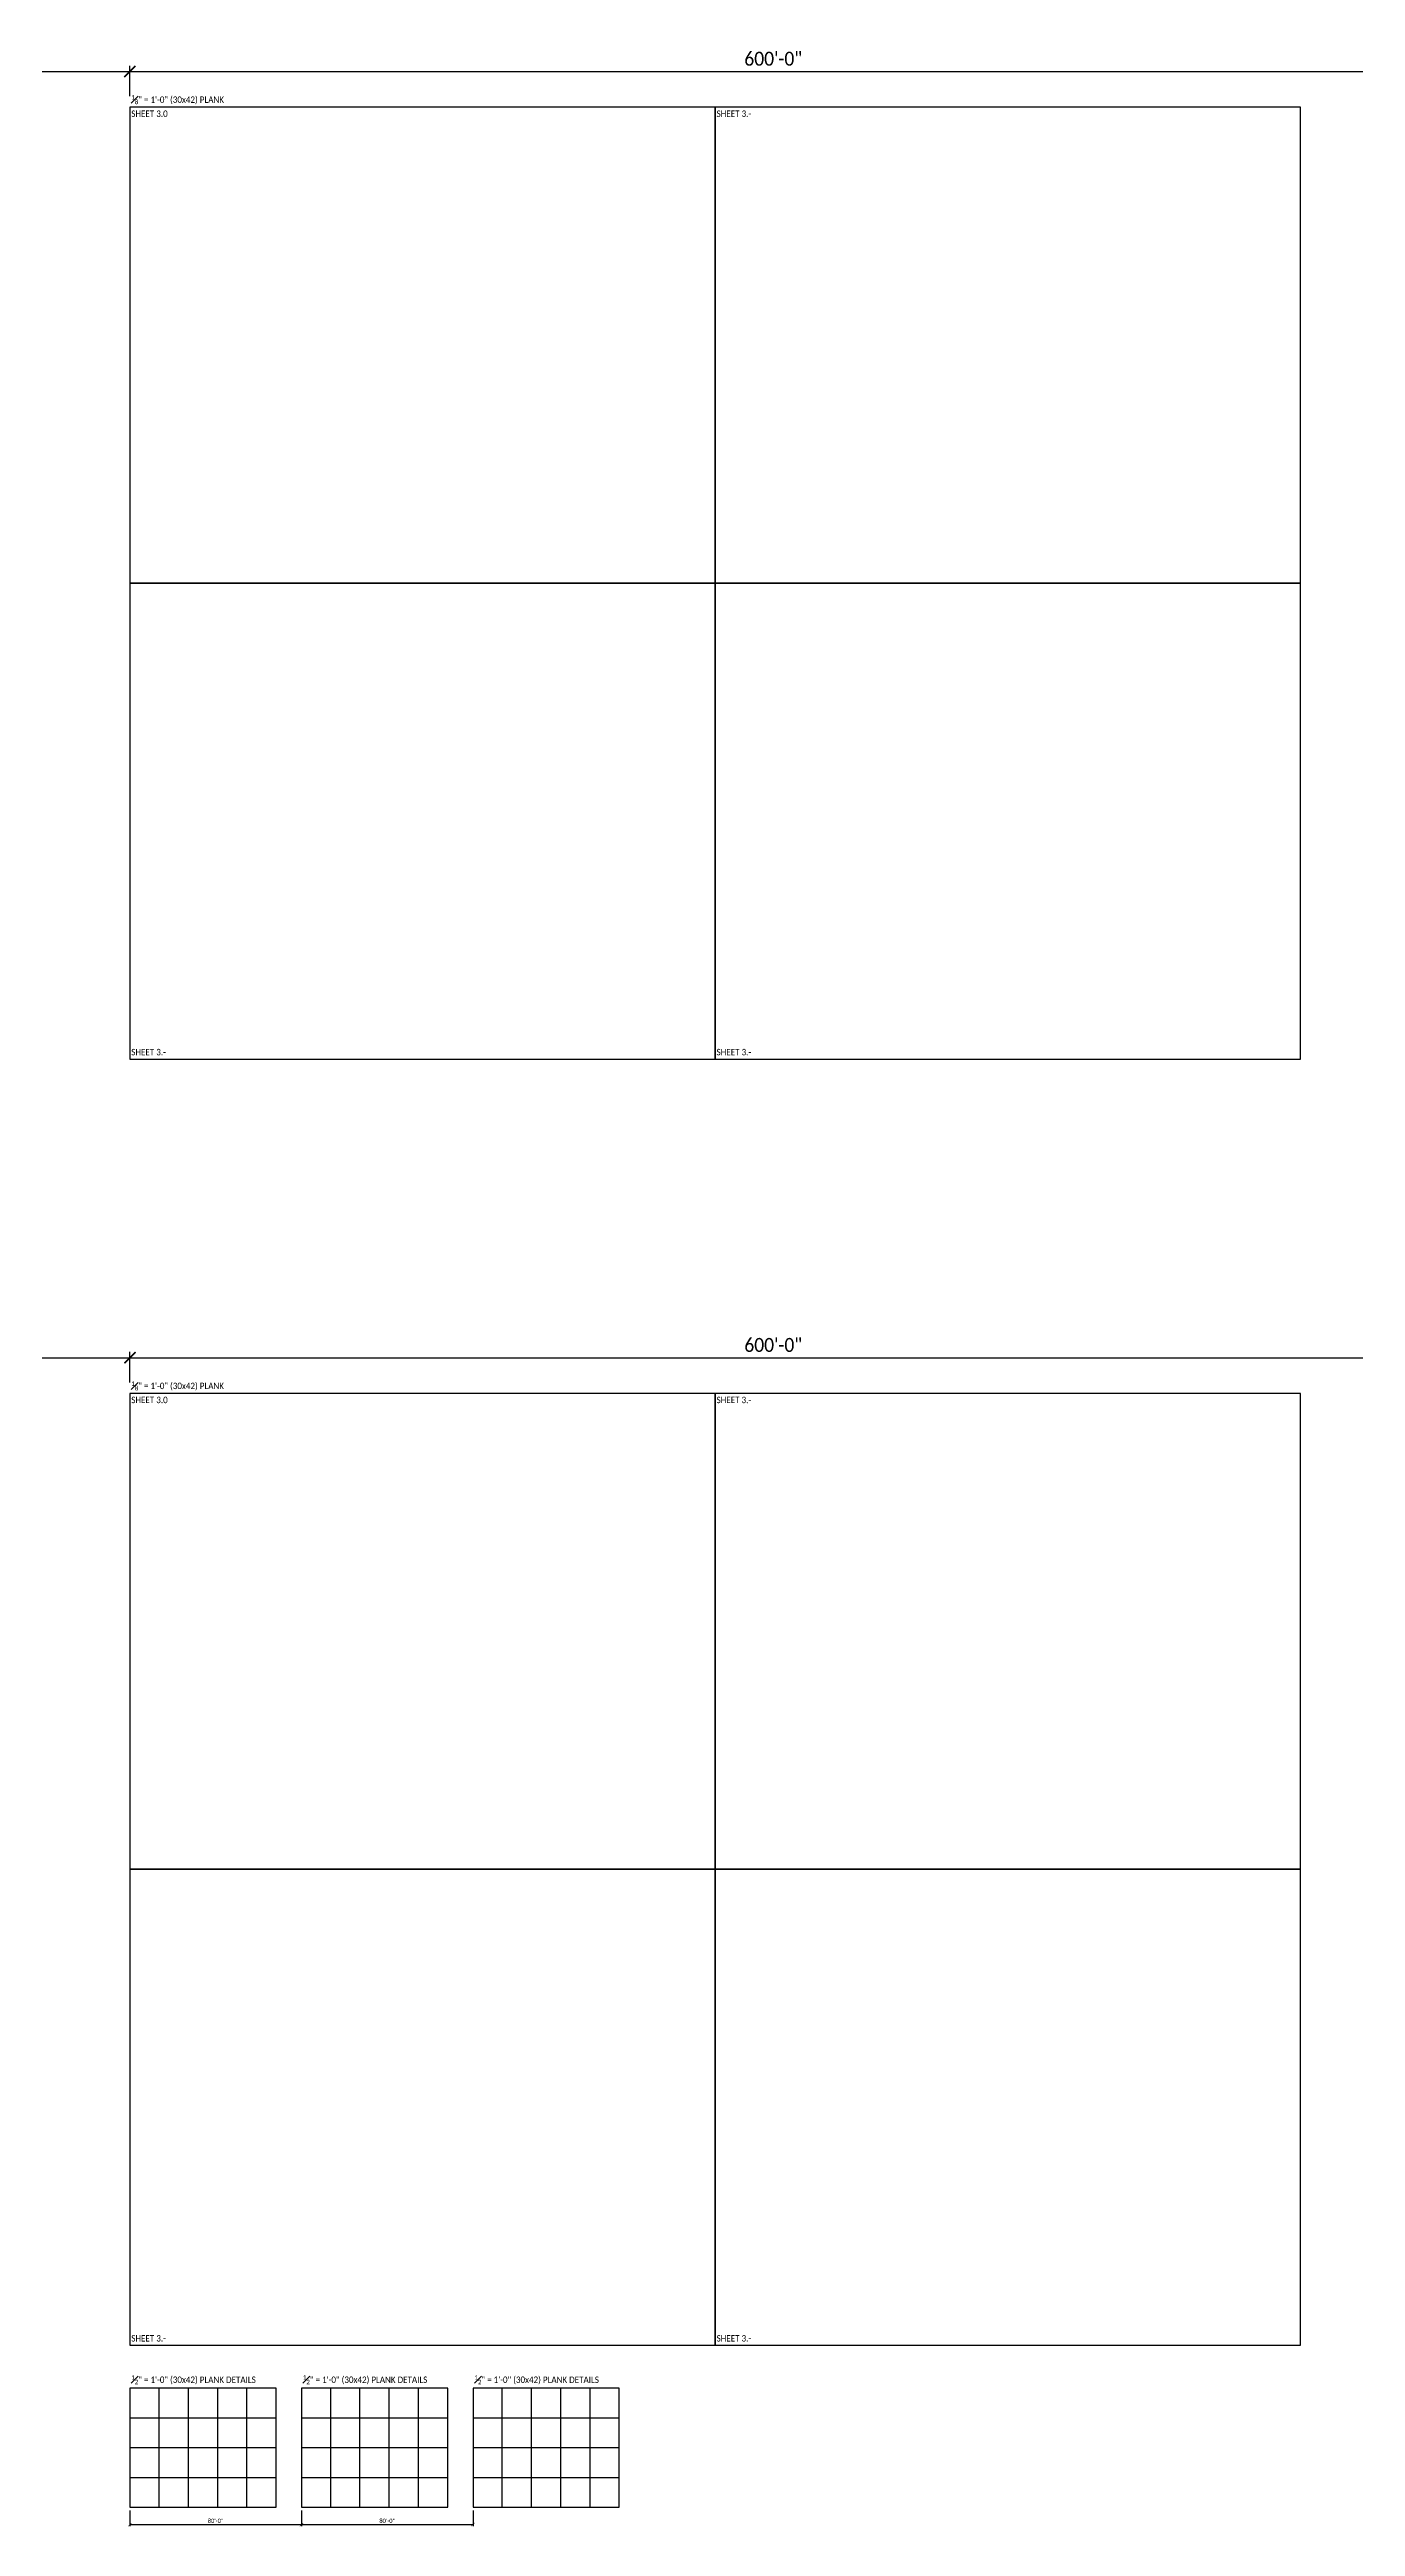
# Model space of a CAD drawing. Header units: inches. Extents: x -4800 to 29350, y 0 to 14051.
# Drawn here: x 7951 to 15258, y 186 to 14051 of the extents above; entities that cross this region are included whole.
import ezdxf

# ---------------------------------------------------------------- set-up
doc = ezdxf.new("R2010")
doc.units = ezdxf.units.IN
doc.header["$LTSCALE"] = 0.5
doc.header["$MEASUREMENT"] = 0
doc.layers.add('SHT - NO PLOT LINE 4', color=190, linetype='Continuous', plot=False)
doc.layers.get('0').freeze()
doc.styles.add('CMC-NARROW', font='calibril.ttf', dxfattribs={"width": 0.9})
doc.dimstyles.new('CMC-NARROW', dxfattribs={"dimscale": 96, "dimtxt": 0.078125, "dimasz": 0.0625, "dimexe": 0.03125, "dimexo": 0.0625, "dimgap": 0.03125, "dimtad": 1, "dimdec": 4, "dimzin": 3, "dimdsep": 46, "dimlunit": 4, "dimtxsty": 'CMC-NARROW', "dimblk": 'ARCHTICK', "dimcen": 0, "dimclrd": 256, "dimclre": 256, "dimclrt": 256, "dimazin": 1, "dimtfac": 0.75, "dimtdec": 4, "dimtofl": 0, "dimtmove": 1, "dimatfit": 0, "dimfxl": 1, "dimtfillclr": 256, "dimfrac": 1, "dimtzin": 0, "dimlwd": -1, "dimlwe": -1, "dimarcsym": 0})

# ---------------------------------------------------------------- blocks, each defined once
blk = doc.blocks.new('_ArchTick')
at = {"color": 0, "linetype": 'ByBlock', "const_width": 0.15}
blk.add_lwpolyline([(-0.5, -0.5), (0.5, 0.5)], dxfattribs=at)
blk = doc.blocks.new('*D49')
at = {"layer": 'Defpoints', "color": 0, "transparency": 16777216}
for p in [(8400, 6728), (1200, 6528), (8400, 6528)]:
    blk.add_point(p, dxfattribs=at)
at = {"layer": 'SHT - NO PLOT LINE 4', "transparency": 16777216}
for p, q in [((1200, 6590), (1200, 6760)), ((1200, 6728), (8400, 6728)), ((8400, 6590), (8400, 6760))]:
    blk.add_line(p, q, dxfattribs=at)
at = {"layer": 'SHT - NO PLOT LINE 4', "transparency": 16777216, "xscale": 62.5, "yscale": 62.5, "zscale": 62.5, "rotation": 180}
blk.add_blockref('_ArchTick', (1200, 6728), dxfattribs=at)
at = {"layer": 'SHT - NO PLOT LINE 4', "transparency": 16777216, "xscale": 62.5, "yscale": 62.5, "zscale": 62.5}
blk.add_blockref('_ArchTick', (8400, 6728), dxfattribs=at)
at = {"layer": 'SHT - NO PLOT LINE 4', "transparency": 16777216, "insert": (4800, 6799), "char_height": 78.1, "attachment_point": 5, "style": 'CMC-NARROW'}
blk.add_mtext('600\'-0"', dxfattribs=at)
blk = doc.blocks.new('*D50')
at = {"layer": 'Defpoints', "color": 0, "transparency": 16777216}
for p in [(15600, 6728), (8400, 6528), (15600, 6528)]:
    blk.add_point(p, dxfattribs=at)
at = {"layer": 'SHT - NO PLOT LINE 4', "transparency": 16777216}
for p, q in [((8400, 6590), (8400, 6760)), ((8400, 6728), (15600, 6728)), ((15600, 6590), (15600, 6760))]:
    blk.add_line(p, q, dxfattribs=at)
at = {"layer": 'SHT - NO PLOT LINE 4', "transparency": 16777216, "xscale": 62.5, "yscale": 62.5, "zscale": 62.5, "rotation": 180}
blk.add_blockref('_ArchTick', (8400, 6728), dxfattribs=at)
at = {"layer": 'SHT - NO PLOT LINE 4', "transparency": 16777216, "xscale": 62.5, "yscale": 62.5, "zscale": 62.5}
blk.add_blockref('_ArchTick', (15600, 6728), dxfattribs=at)
at = {"layer": 'SHT - NO PLOT LINE 4', "transparency": 16777216, "insert": (12000, 6799), "char_height": 78.1, "attachment_point": 5, "style": 'CMC-NARROW'}
blk.add_mtext('600\'-0"', dxfattribs=at)
blk = doc.blocks.new('*D56')
at = {"layer": 'Defpoints', "color": 0, "transparency": 16777216}
for p in [(8400, 294), (9360, 294), (9360, 196)]:
    blk.add_point(p, dxfattribs=at)
at = {"layer": 'SHT - NO PLOT LINE 4', "transparency": 16777216}
for p, q in [((8400, 275), (8400, 187)), ((8400, 196), (9360, 196)), ((9360, 275), (9360, 187))]:
    blk.add_line(p, q, dxfattribs=at)
at = {"layer": 'SHT - NO PLOT LINE 4', "transparency": 16777216, "xscale": 18.75, "yscale": 18.75, "zscale": 18.75, "rotation": 180}
blk.add_blockref('_ArchTick', (8400, 196), dxfattribs=at)
at = {"layer": 'SHT - NO PLOT LINE 4', "transparency": 16777216, "xscale": 18.75, "yscale": 18.75, "zscale": 18.75}
blk.add_blockref('_ArchTick', (9360, 196), dxfattribs=at)
at = {"layer": 'SHT - NO PLOT LINE 4', "transparency": 16777216, "insert": (8880, 217), "char_height": 23.4, "attachment_point": 5, "style": 'CMC-NARROW'}
blk.add_mtext('80\'-0"', dxfattribs=at)
blk = doc.blocks.new('*D57')
at = {"layer": 'Defpoints', "color": 0, "transparency": 16777216}
for p in [(9360, 294), (10320, 294), (10320, 196)]:
    blk.add_point(p, dxfattribs=at)
at = {"layer": 'SHT - NO PLOT LINE 4', "transparency": 16777216}
for p, q in [((9360, 275), (9360, 187)), ((9360, 196), (10320, 196)), ((10320, 275), (10320, 187))]:
    blk.add_line(p, q, dxfattribs=at)
at = {"layer": 'SHT - NO PLOT LINE 4', "transparency": 16777216, "xscale": 18.75, "yscale": 18.75, "zscale": 18.75, "rotation": 180}
blk.add_blockref('_ArchTick', (9360, 196), dxfattribs=at)
at = {"layer": 'SHT - NO PLOT LINE 4', "transparency": 16777216, "xscale": 18.75, "yscale": 18.75, "zscale": 18.75}
blk.add_blockref('_ArchTick', (10320, 196), dxfattribs=at)
at = {"layer": 'SHT - NO PLOT LINE 4', "transparency": 16777216, "insert": (9840, 217), "char_height": 23.4, "attachment_point": 5, "style": 'CMC-NARROW'}
blk.add_mtext('80\'-0"', dxfattribs=at)
blk = doc.blocks.new('*D266')
at = {"layer": 'Defpoints', "color": 0, "transparency": 16777216}
for p in [(8400, 13928), (1200, 13728), (8400, 13728)]:
    blk.add_point(p, dxfattribs=at)
at = {"layer": 'SHT - NO PLOT LINE 4', "transparency": 16777216}
for p, q in [((1200, 13790), (1200, 13960)), ((1200, 13928), (8400, 13928)), ((8400, 13790), (8400, 13960))]:
    blk.add_line(p, q, dxfattribs=at)
at = {"layer": 'SHT - NO PLOT LINE 4', "transparency": 16777216, "xscale": 62.5, "yscale": 62.5, "zscale": 62.5, "rotation": 180}
blk.add_blockref('_ArchTick', (1200, 13928), dxfattribs=at)
at = {"layer": 'SHT - NO PLOT LINE 4', "transparency": 16777216, "xscale": 62.5, "yscale": 62.5, "zscale": 62.5}
blk.add_blockref('_ArchTick', (8400, 13928), dxfattribs=at)
at = {"layer": 'SHT - NO PLOT LINE 4', "transparency": 16777216, "insert": (4800, 13999), "char_height": 78.1, "attachment_point": 5, "style": 'CMC-NARROW'}
blk.add_mtext('600\'-0"', dxfattribs=at)
blk = doc.blocks.new('*D267')
at = {"layer": 'Defpoints', "color": 0, "transparency": 16777216}
for p in [(15600, 13928), (8400, 13728), (15600, 13728)]:
    blk.add_point(p, dxfattribs=at)
at = {"layer": 'SHT - NO PLOT LINE 4', "transparency": 16777216}
for p, q in [((8400, 13790), (8400, 13960)), ((8400, 13928), (15600, 13928)), ((15600, 13790), (15600, 13960))]:
    blk.add_line(p, q, dxfattribs=at)
at = {"layer": 'SHT - NO PLOT LINE 4', "transparency": 16777216, "xscale": 62.5, "yscale": 62.5, "zscale": 62.5, "rotation": 180}
blk.add_blockref('_ArchTick', (8400, 13928), dxfattribs=at)
at = {"layer": 'SHT - NO PLOT LINE 4', "transparency": 16777216, "xscale": 62.5, "yscale": 62.5, "zscale": 62.5}
blk.add_blockref('_ArchTick', (15600, 13928), dxfattribs=at)
at = {"layer": 'SHT - NO PLOT LINE 4', "transparency": 16777216, "insert": (12000, 13999), "char_height": 78.1, "attachment_point": 5, "style": 'CMC-NARROW'}
blk.add_mtext('600\'-0"', dxfattribs=at)

msp = doc.modelspace()

# ---------------------------------------------------------------- linework, layer by layer
at = {"layer": 'SHT - NO PLOT LINE 4'}
for p, q in [((8563.75, 294), (8563.75, 960)), ((8727.5, 294), (8727.5, 960)), ((8891.25, 294), (8891.25, 960)), ((9055, 294), (9055, 960)), ((9523.75, 294), (9523.75, 960)), ((9687.5, 294), (9687.5, 960)), ((9851.25, 294), (9851.25, 960)), ((10015, 294), (10015, 960)), ((10483.75, 294), (10483.75, 960)), ((10647.5, 294), (10647.5, 960)), ((10811.25, 294), (10811.25, 960)), ((10975, 294), (10975, 960)), ((8400, 793.5), (9218.75, 793.5)), ((9360, 793.5), (10178.75, 793.5)), ((10320, 793.5), (11138.75, 793.5)), ((8400, 627), (9218.75, 627)), ((9360, 627), (10178.75, 627)), ((10320, 627), (11138.75, 627)), ((8400, 460.5), (9218.75, 460.5)), ((9360, 460.5), (10178.75, 460.5)), ((10320, 460.5), (11138.75, 460.5)), ((9360, 294), (10178.75, 294))]:
    msp.add_line(p, q, dxfattribs=at)
for points in [[(8400, 11064), (11675, 11064), (11675, 13728), (8400, 13728)], [(11675, 11064), (14950, 11064), (14950, 13728), (11675, 13728)], [(8400, 8400), (11675, 8400), (11675, 11064), (8400, 11064)], [(11675, 8400), (14950, 8400), (14950, 11064), (11675, 11064)], [(8400, 3864), (11675, 3864), (11675, 6528), (8400, 6528)], [(11675, 3864), (14950, 3864), (14950, 6528), (11675, 6528)], [(8400, 1200), (11675, 1200), (11675, 3864), (8400, 3864)], [(11675, 1200), (14950, 1200), (14950, 3864), (11675, 3864)], [(8400, 294), (9218.75, 294), (9218.75, 960), (8400, 960)], [(9360, 294), (10178.75, 294), (10178.75, 960), (9360, 960)], [(10320, 294), (11138.75, 294), (11138.75, 960), (10320, 960)]]:
    msp.add_lwpolyline(points, close=True, dxfattribs=at)

# ---------------------------------------------------------------- texts
at = {"layer": 'SHT - NO PLOT LINE 4', "char_height": 36, "attachment_point": 1, "style": 'CMC-NARROW'}
for s, insert in [('\\A1;{\\H0.7x;\\S1#8;}" = 1\'-0" (30x42) PLANK', (8407.793, 13795.3281)), ('\\A1;SHEET 3.0', (8407.793, 13709.52925)), ('\\A1;SHEET 3.-', (11682.793, 13709.52925)), ('\\A1;SHEET 3.-', (8407.793, 8456.66154)), ('\\A1;SHEET 3.-', (11682.793, 8456.66154)), ('\\A1;{\\H0.7x;\\S1#8;}" = 1\'-0" (30x42) PLANK', (8407.793, 6595.3281)), ('\\A1;SHEET 3.0', (8407.793, 6509.52925)), ('\\A1;SHEET 3.-', (11682.793, 6509.52925)), ('\\A1;SHEET 3.-', (8407.793, 1256.66154)), ('\\A1;SHEET 3.-', (11682.793, 1256.66154)), ('\\A1;{\\H0.7x;\\S1#2;}" = 1\'-0" (30x42) PLANK DETAILS', (8407.793, 1032.08408)), ('\\A1;{\\H0.7x;\\S1#2;}" = 1\'-0" (30x42) PLANK DETAILS', (9367.793, 1032.08408)), ('\\A1;{\\H0.7x;\\S1#2;}" = 1\'-0" (30x42) PLANK DETAILS', (10327.793, 1032.08408))]:
    msp.add_mtext(s, dxfattribs=dict(at, insert=insert))

# ---------------------------------------------------------------- dimensions: what is measured, and where the dimension line sits
at = {"layer": 'SHT - NO PLOT LINE 4'}
for base, p1, p2, override, picture, middle in [((8400, 13928.31859), (1200, 13728), (8400, 13728), {"dimscale": 1000}, '*D266', (4800, 13999.47244)), ((15600, 13928.31859), (8400, 13728), (15600, 13728), {"dimscale": 1000}, '*D267', (12000, 13999.47244)), ((8400, 6728.31859), (1200, 6528), (8400, 6528), {"dimscale": 1000}, '*D49', (4800, 6799.47244)), ((15600, 6728.31859), (8400, 6528), (15600, 6528), {"dimscale": 1000}, '*D50', (12000, 6799.47244)), ((9360, 195.89633), (8400, 294), (9360, 294), {"dimscale": 300}, '*D56', (8880, 217.24248)), ((10320, 195.89633), (9360, 294), (10320, 294), {"dimscale": 300}, '*D57', (9840, 217.24248))]:
    dim = msp.add_linear_dim(base=base, p1=p1, p2=p2, dimstyle='CMC-NARROW', override=override, dxfattribs=at)
    dim.commit()
    dim.dimension.update_dxf_attribs({"geometry": picture, "text_midpoint": middle})

doc.saveas('drawing.dxf')
